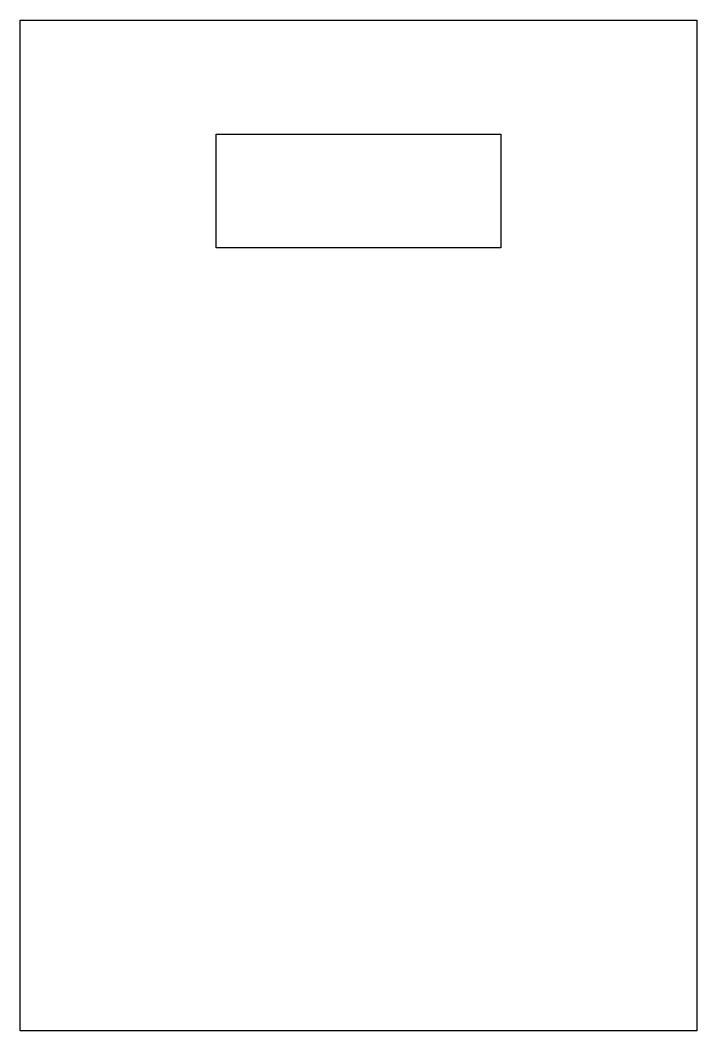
# Model space of a CAD drawing. Extents: x -48 to 48, y -142 to 0.
import ezdxf

# ---------------------------------------------------------------- set-up
doc = ezdxf.new("R2010")
doc.units = 0
doc.layers.get('0').update_dxf_attribs({"linetype": 'continuous'})

# ---------------------------------------------------------------- blocks, each defined once
blk = doc.blocks.new('EXTRUDE')
at = {"color": 7}
for p, q in [((-47.5, 0), (47.5, 0)), ((-47.5, -142), (-47.5, 0)), ((47.5, 0), (47.5, -142)), ((-20, -16), (20, -16)), ((-20, -32), (-20, -16)), ((20, -16), (20, -32)), ((20, -32), (-20, -32)), ((47.5, -142), (-47.5, -142))]:
    blk.add_line(p, q, dxfattribs=at)

msp = doc.modelspace()

# ---------------------------------------------------------------- block references
msp.add_blockref('EXTRUDE', (0, 0))

doc.saveas('drawing.dxf')
